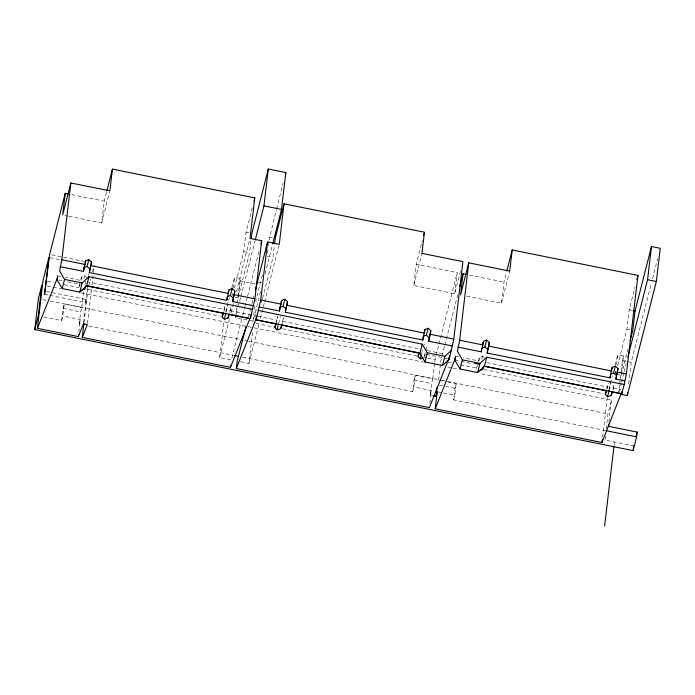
<?xml version="1.0" encoding="UTF-8"?>
<svg xmlns="http://www.w3.org/2000/svg" width="695" height="695" viewBox="0 0 695 695"><rect width="100%" height="100%" fill="white"/><g stroke="black" fill="none" stroke-linecap="round" stroke-linejoin="round"><path stroke-width="0.52" stroke-dasharray="3.48 2.61" d="M43.568 316.92L61.655 320.577L63.089 308.38L64.253 303.802L81.802 307.355L80.637 311.933L79.204 324.122L81.332 324.556M61.655 320.577L62.819 315.99L64.253 303.802M87.431 278.07L84.721 275.654L81.576 276.888L81.15 280.545L65.191 277.322M78.865 332.34L80.377 319.544L62.819 315.99M81.802 307.355L83.756 290.727M49.814 295.349L85.511 302.577L87.57 285.046M88.708 275.394L88.96 273.248M83.556 322.819L86.293 299.519L46.391 291.448M84.017 322.541L87.9 289.433L90.55 279.051M87.457 323.592L91.87 286.001M92.001 284.933L94.268 265.62M69.005 216.327L101.687 222.939L104.241 201.185L106.613 191.872M223.99 311.447L224.911 305.878L223.382 311.881M241.738 319.153L231.348 359.906L219.655 357.543L224.033 320.265M229.845 312.628L230.757 307.06L229.228 313.063M232.382 295.575L232.643 293.429M233.268 288.06L234.528 277.331L240.383 278.513L238.107 297.834L235.188 297.234M260.547 291.657L253.015 321.194L235.466 317.641L237.038 304.245M237.16 303.211L240.383 278.513M234.397 288.26L243.745 251.59L246.013 232.269L252.911 205.199M238.107 297.834L249.592 252.771L251.104 239.897M253.015 321.194L254.952 304.705M240.392 361.739L248.906 363.459L252.902 329.404M267.523 253.102L267.896 249.879M268.409 245.587L268.913 241.295M269.035 240.227L276.297 209.986M262.58 298.372L272.996 257.506L274.508 244.623M276.158 324.009L277.566 316.529L276.037 322.523M282.257 324.235L283.412 317.711L282.135 322.715M460.524 270.954L454.721 293.724L413.768 285.437L416.253 264.3L422.317 240.496M242.755 357.204L412.665 391.572L414.029 379.991L415.193 375.413L432.75 378.957L431.578 383.544L430.222 395.125L432.168 395.516M412.665 391.572L413.838 386.993L415.193 375.413M426.313 350.358L426.747 346.701L424.037 344.286M429.884 403.343L431.387 390.538L413.838 386.993M432.75 378.957L434.636 362.868M434.766 361.791L435.817 356.5M438.597 380.139L440.865 360.827L444.609 346.145M454.721 293.724L457.206 272.579L416.253 264.3M605.762 430.631L453.618 399.86L454.982 388.27L456.146 383.692L445.825 381.607M453.618 399.86L454.791 395.273L456.146 383.692M483.894 357.326L482.539 356.118L479.394 357.352L478.968 361.009L463.009 357.786M466.875 296.183L501.521 303.185L504.005 282.048L506.646 271.702M607.187 388.948L608.099 383.388L610.453 382.459M602.591 437.207L607.473 395.629M606.188 428.937L607.96 413.899L611.461 400.155L479.689 373.502M608.881 422.108L611.461 400.155M613.033 390.138L613.954 384.57L612.425 390.564M615.579 373.076L615.831 370.93M616.587 364.493L617.716 354.841L623.571 356.022L621.304 375.335L616.43 374.353M618.507 393.787L619.506 385.247M619.636 384.187L620.01 380.982M620.261 378.844L621.017 372.407M621.139 371.33L622.399 360.601L623.571 356.022M617.586 365.77L626.933 329.091L629.201 309.779L635.039 286.87M614.102 445.217L614.484 441.994M628.662 383.822L631.182 362.382L651.45 282.839M81.576 276.888L78.778 287.886L80.177 284.368L66.346 281.571M83.921 278.773L84.721 275.654M85.068 284.481L85.859 281.362M101.687 222.939L109.593 191.898M92.4 271.78L93.99 265.551M79.204 324.122L80.377 319.544M85.511 302.577L86.293 299.519M225.736 311.82L229.202 298.233M231.869 287.782L234.528 277.331M226.188 311.933L227.786 305.687M219.655 357.543L229.776 317.823M231.105 312.602L233.503 303.194M236.43 291.7L249.748 239.445M235.466 317.641L236.048 315.356M236.317 314.305L237.925 308.015M238.185 306.973L240.592 297.538M240.861 296.487L254.969 241.13M242.807 314.965L244.666 307.65M244.935 306.608L247.333 297.199M247.602 296.157L259.313 250.174M248.384 317.198L251.581 304.653M251.851 303.611L253.718 296.296M276.567 208.943L283.186 182.959M262.336 275.185L255.664 301.378L258.583 301.969M265.082 273.839L272.779 243.641M255.256 316.694L257.124 309.379M261.511 302.56L262.31 299.415M248.906 363.459L259.287 322.697M260.356 318.519L264.352 302.838M264.613 301.795L278.999 245.361M278.582 323.627L280.441 316.338M413.768 285.437L421.943 253.362M421.648 353.659L422.968 348.447M425.218 352.704L423.941 357.699L425.34 354.181M436.086 355.449L438.762 344.963M439.023 343.912L457.206 272.579M430.222 395.125L431.387 390.538M444.878 345.094L457.71 294.741M477.361 365.353L476.596 368.35L477.647 365.709M478.377 361.348L479.394 357.352M481.739 359.245L482.539 356.118M501.521 303.185L509.696 271.111M606.57 389.382L608.099 383.388M608.933 389.33L612.391 375.743M615.058 365.292L617.716 354.841M609.115 390.486L610.975 383.188M615.449 374.153L615.987 372.06M621.304 375.335L627.976 349.133M605.884 436.113L604.885 440.039L633.675 445.869M619.036 391.685L621.182 383.284M621.452 382.233L623.858 372.781M624.127 371.729L626.264 363.329M652.518 278.652L657.583 258.766M71.568 194.583L104.241 201.185M469.36 275.038L504.005 282.048M246.013 232.269L248.94 232.868M269.417 237.004L272.336 237.594M629.201 309.779L632.129 310.37M243.745 251.59L249.592 252.771M267.141 256.316L272.996 257.506M626.933 329.091L629.861 329.682M64.791 215.476L67.954 216.119M257.932 282.066L261.833 282.856M239.792 280.806L255.282 283.942M622.399 360.601L626.299 361.391M627.281 361.591L631.182 362.382M51.751 254.822L84.086 261.363M49.936 257.663L60.439 259.791M58.814 276.028L60.943 276.462M86.997 281.727L224.485 309.536M230.332 310.717L249.783 314.653M257.68 316.251L277.131 320.187M282.987 321.368L420.466 349.177M427.382 350.575L444.4 354.016M455.564 356.274L458.752 356.926M486.934 362.625L607.673 387.046M613.52 388.227L621.321 389.808M58.901 280.059L62.098 280.711M426.409 354.398L447.676 358.698M454.591 360.097L459.908 361.174M460.976 361.383L472.678 363.754M47.303 281.223L53.689 282.517M64.322 284.672L78.839 287.608M87.9 289.433L220.176 316.19M255.786 323.392L273.865 327.05M282.379 328.77L417.469 356.092M423.663 357.352L426.756 357.977M427.79 358.186L435.018 359.645M448.093 362.295L452.219 363.129M460.533 364.805L477.465 368.228M483.807 369.514L603.364 393.7M47.199 286.019L61.012 288.816M81.202 292.899L246.977 326.433M248.037 326.641L423.368 362.112M447.815 367.056L452.063 367.916M453.123 368.124L457.38 368.984M44.558 294.289L48.763 295.14M42.63 299.554L49.006 300.848M50.066 301.057L240.279 339.534M244.536 340.394L247.724 341.036M248.784 341.254L441.125 380.156M442.185 380.373L446.433 381.234M447.493 381.442L607.96 413.899M439.631 380.347L444.791 381.399M63.089 308.38L80.637 311.933M414.029 379.991L431.578 383.544M439.492 385.143L444.661 386.185M445.686 386.394L454.982 388.27M438.267 391.928L442.402 392.771M443.436 392.979L454.791 395.273M88.76 326.059L233.19 355.275"/><path stroke-width="1.04" d="M34.75 329.586L38.381 298.694L41.882 284.95L38.251 315.843L34.75 329.586L633.119 450.621L636.62 436.868L637.176 432.116L608.386 426.296L608.638 424.202M223.13 312.88L222.105 316.877L224.337 319.231L227.96 318.058L229.359 314.54L249.835 318.684L230.471 367.377L82.271 337.396L87.335 324.661L83.435 323.87L78.37 336.606L37.417 328.327L43.047 280.363L48.893 257.454L44.558 294.289L49.666 254.396L65.234 193.297L68.397 193.94M65.234 193.297L62.68 215.05L70.855 182.976L109.862 190.864L112.416 169.111L254.77 197.901L250.018 238.402L261.711 240.765L254.891 298.824L250.374 318.519L86.588 285.914L79.786 292.126L62.237 288.581L57.251 280.076L57.746 275.811L56.773 279.633L37.417 328.327M70.855 182.976L61.838 259.774L59.579 270.911L64.574 279.416L62.237 288.581M60.083 266.645L83.487 271.38L84.668 264.778M83.487 271.38L85.667 260.851L88.804 259.617L91.514 262.032L89.334 272.562L226.813 300.37L228.994 289.841L232.139 288.607L234.849 291.023L232.669 301.552L253.145 305.696M78.37 336.606L78.622 334.477M89.334 272.562L91.514 262.032M82.271 337.396L83.886 323.601M226.926 299.458L227.248 296.713L230.384 295.479L232.139 288.607M232.669 301.552L234.849 291.023M230.471 367.377L230.723 365.24M251.234 238.819L251.859 233.459L268.287 169.024L285.836 172.569L281.51 209.404L272.779 243.641M448.345 359.906L429.38 407.609L236.326 368.559L237.204 361.087L245.995 326.607M250.374 318.519L250.808 314.861M255.23 240.088L263.952 205.859L268.287 169.024M274.629 243.554L275.263 238.185L284.02 203.817L424.428 232.217L421.943 253.362L462.896 261.641L453.8 339.056L449.213 359.358L442.507 365.492L424.958 361.939L419.893 353.329L256.229 319.7L256.655 316.043L255.682 319.865L236.326 368.559M256.229 319.7L260.747 300.005L267.566 241.947L279.268 244.319L284.02 203.817M258.992 306.877L279.468 311.021L280.65 304.419M279.468 311.021L281.649 300.492L284.794 299.258L287.504 301.673L285.315 312.203L422.803 340.011L424.984 329.482L428.12 328.248L430.831 330.664L428.65 341.193L452.054 345.928M285.315 312.203L287.504 301.673M422.803 340.011L423.229 336.354L426.365 335.12L428.12 328.248M428.65 341.193L430.831 330.664M433.141 395.716L436.069 396.306L437.181 386.828M621.808 391.911L601.966 442.515L435.235 408.79L437.242 391.719L436.069 396.306M449.213 359.358L449.587 356.161M466.206 274.403L463.052 273.761L460.568 294.906L468.743 262.832L509.696 271.111L512.18 249.965L637.958 275.411L626.386 373.962L624.206 384.5L621.869 393.665L484.415 366.369L477.604 372.589L460.055 369.045L455.06 360.54L455.564 356.274L454.591 360.097L435.235 408.79M468.743 262.832L459.656 340.237L457.397 351.383L462.392 359.88L460.055 369.045M457.901 347.109L481.305 351.844L481.731 348.186L484.875 346.953L486.622 340.081L489.332 342.496L487.152 353.025L610.01 377.88L612.191 367.351L615.327 366.109L618.037 368.532L615.857 379.062L624.631 380.834M481.305 351.844L483.485 341.315L486.622 340.081M487.152 353.025L489.332 342.496M601.966 442.515L602.339 439.327M610.01 377.88L610.219 376.047M615.857 379.062L618.037 368.532M604.615 525.976L613.972 446.294M621.869 393.665L622.086 391.832M621.426 394.378L627.281 395.559L656.349 281.484L660.25 248.297L651.476 246.525L635.056 310.96L632.789 330.273L630.113 340.75M627.281 395.559L627.654 392.362M627.872 357.03L647.575 279.703L651.476 246.525M633.119 450.621L633.675 445.869M85.164 262.814L85.667 260.851M79.786 292.126L82.123 282.961L88.925 276.749L252.711 309.353M83.913 267.723L87.057 266.489L88.804 259.617M106.874 190.838L112.416 169.111M81.906 289.945L84.625 289.068L85.138 287.07M86.588 285.914L88.925 276.749M228.247 292.786L228.994 289.841M253.97 201.029L254.77 197.901M224.337 319.231L225.927 312.976M227.96 318.058L228.976 314.062M260.912 243.902L261.711 240.765M255.317 290.024L267.566 241.947M285.306 174.645L285.836 172.569M423.038 357.995L420.319 358.872L418.095 356.518L419.493 352.999L282.014 325.19L280.606 328.709L276.984 329.873L274.76 327.527L275.776 323.531M281.154 302.455L281.649 300.492M276.984 329.873L278.313 324.669M279.894 307.364L283.039 306.13L284.794 299.258M280.606 328.709L281.631 324.713M423.637 235.327L424.167 233.251M418.095 356.518L419.111 352.521M424.228 332.427L424.984 329.482M419.893 353.329L422.23 344.164L258.566 310.535M420.319 358.872L421.379 354.702M424.958 361.939L427.286 352.773L422.23 344.164M459.847 286.349L463.052 273.761M442.507 365.492L444.843 356.327L451.55 350.193M448.744 358.915L449.474 356.048M482.73 344.26L483.485 341.315M477.604 372.589L479.941 363.424L486.752 357.204L624.206 384.5M506.907 270.668L512.18 249.965M478.82 370.704L482.443 369.531L482.955 367.533M484.415 366.369L486.752 357.204M621.321 393.822L612.547 392.041L611.148 395.568L607.526 396.732L605.302 394.378L606.066 391.381M611.192 371.278L612.191 367.351M636.898 279.572L637.958 275.411M607.526 396.732L609.115 390.486M610.436 374.223L613.581 372.98L615.327 366.109M611.148 395.568L612.165 391.563M636.177 436.043L637.176 432.116M84.625 289.068L86.024 285.549L223.503 313.358L222.105 316.877M274.76 327.527L276.158 324.009L255.682 319.865M482.443 369.531L483.494 366.891M605.302 394.378L606.7 390.859L483.842 366.013M647.575 279.703L656.349 281.484M263.952 205.859L281.51 209.404M633.102 310.569L635.056 310.96M61.838 259.774L85.233 264.508M91.088 265.69L228.568 293.498M234.415 294.68L254.891 298.824M260.747 300.005L281.223 304.149M287.07 305.331L424.549 333.14M430.405 334.321L453.8 339.056M459.656 340.237L483.051 344.972M488.906 346.153L611.756 371.008M617.612 372.19L626.386 373.962M64.574 279.416L82.123 282.961M427.286 352.773L444.843 356.327M462.392 359.88L479.941 363.424M474.511 363.311L479.706 364.362M234.258 355.484L238.507 356.344M606.831 430.848L636.62 436.868M613.581 372.98L616.291 375.404M484.875 346.953L487.586 349.368M426.365 335.12L429.076 337.535M283.039 306.13L285.749 308.545M230.384 295.479L233.094 297.894M87.057 266.489L89.768 268.904"/></g></svg>
